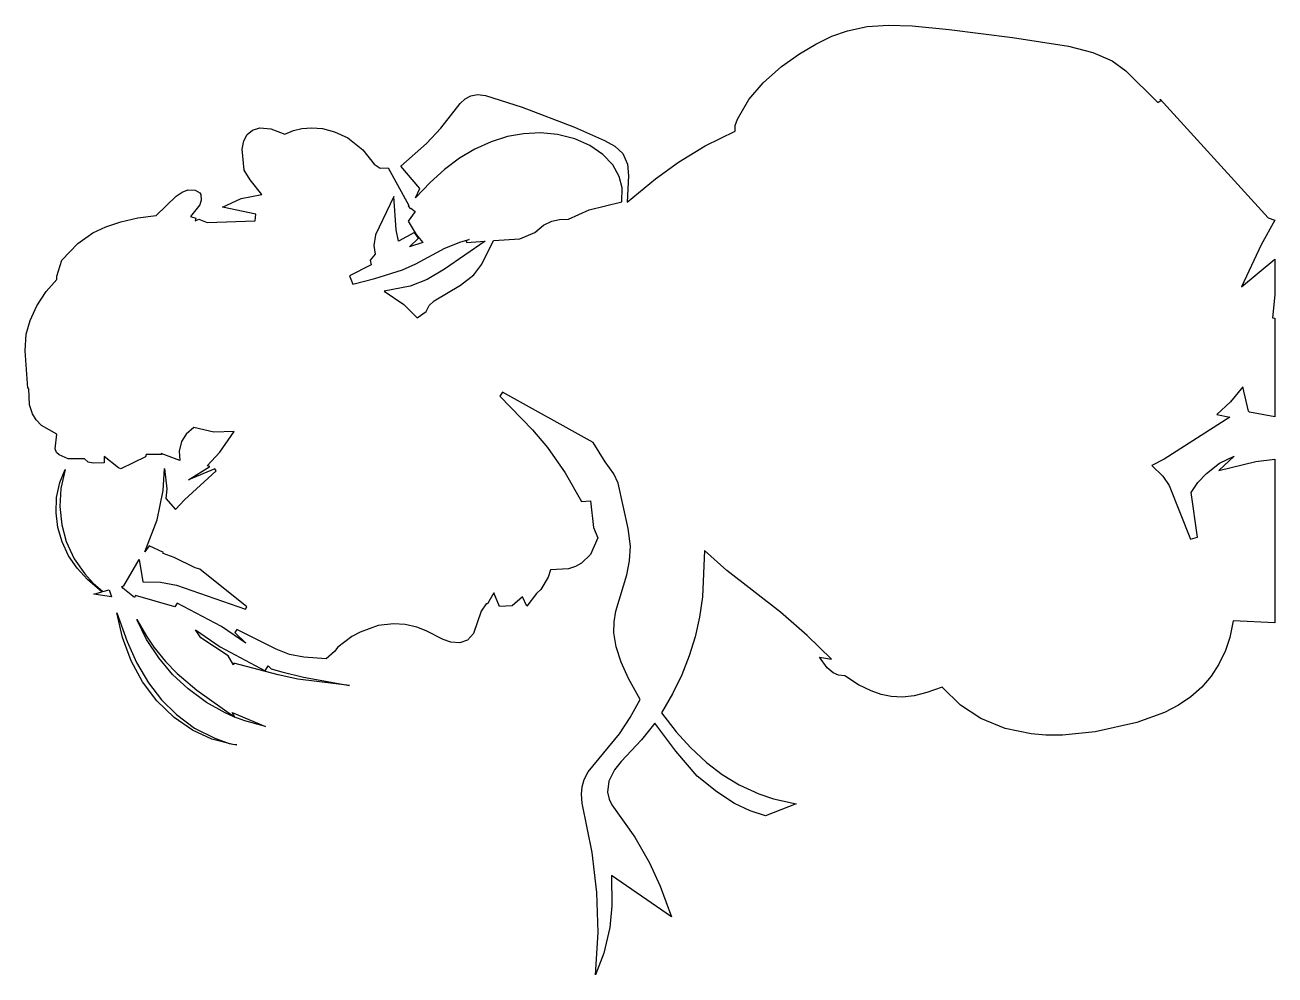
# Model space of a CAD drawing. Header units: millimetres. Extents: x -96.5 to -37.5, y -22.4 to 22.4.
import ezdxf

# ---------------------------------------------------------------- set-up
doc = ezdxf.new("R2010")
doc.units = ezdxf.units.MM

msp = doc.modelspace()

# ---------------------------------------------------------------- linework, layer by layer
for points in [[(-69.58, -22.41), (-69.45, -20.398), (-69.504, -18.522), (-69.731, -16.634), (-70.2, -14.311), (-70.233, -13.886), (-70.205, -13.526), (-70.113, -13.184), (-69.92, -12.82), (-68.444, -11.029), (-67.935, -10.259), (-67.464, -9.411), (-68.01, -8.416), (-68.362, -7.645), (-68.593, -6.933), (-68.701, -6.274), (-68.697, -5.752), (-68.617, -5.251), (-68.101, -3.534), (-67.96, -2.876), (-67.927, -2.171), (-68.023, -1.345), (-68.502, 0.788), (-68.707, 1.229), (-69.123, 1.794), (-69.684, 2.707), (-73.956, 5.08), (-74.095, 4.897), (-72.544, 3.311), (-71.832, 2.474), (-71.003, 1.28), (-70.231, -0.074), (-69.814, -0.036), (-69.663, -1.294), (-69.457, -1.779), (-69.814, -2.576), (-70.226, -2.98), (-70.524, -3.139), (-70.853, -3.242), (-71.696, -3.289), (-71.807, -3.639), (-72.15, -4.227), (-72.35, -4.407), (-72.817, -5.003), (-73.021, -4.573), (-73.512, -4.993), (-74.102, -5.025), (-74.368, -4.378), (-74.665, -4.899), (-74.731, -4.892), (-74.965, -5.245), (-75.323, -6.301), (-75.617, -6.62), (-75.979, -6.732), (-76.405, -6.703), (-76.765, -6.58), (-77.562, -6.175), (-78.001, -6.004), (-78.56, -5.881), (-79.099, -5.848), (-79.827, -5.928), (-80.684, -6.234), (-81.071, -6.447), (-81.736, -6.936), (-81.886, -7.155), (-82.29, -7.487), (-83.345, -7.415), (-84.022, -7.291), (-84.651, -7.043), (-86.496, -6.109), (-86.597, -6.249), (-86.084, -6.761), (-87.231, -5.976), (-89.318, -4.865), (-89.433, -5.046), (-91.276, -4.504), (-91.325, -4.605), (-91.882, -4.165), (-91.921, -4.077), (-91.84, -4.055), (-91.11, -2.813), (-90.941, -3.861), (-90.098, -3.878), (-89.346, -4.016), (-86.086, -5.146), (-86.03, -5.046), (-88.241, -3.271), (-88.462, -3.208), (-89.453, -2.709), (-89.978, -2.528), (-89.959, -2.475), (-90.64, -2.16), (-90.84, -2.439), (-90.254, -0.943), (-89.98, 0.456), (-89.919, 1.494), (-89.801, 0.531), (-89.858, 0.074), (-89.396, -0.45), (-88.967, 0.015), (-87.474, 1.376), (-87.537, 1.474), (-88.782, 0.955), (-87.771, 1.581), (-87.903, 1.608), (-87.299, 2.255), (-86.63, 3.236), (-87.586, 3.199), (-88.535, 3.423), (-88.891, 3.112), (-89.109, 2.765), (-89.225, 2.31), (-89.191, 1.869), (-90.074, 2.199), (-90.062, 2.145), (-90.777, 2.153), (-90.811, 2.042), (-91.971, 1.476), (-92.084, 1.515), (-92.762, 2.058), (-92.764, 1.752), (-93.281, 1.736), (-93.521, 1.788), (-93.697, 1.936), (-94.463, 1.938), (-94.89, 2.128), (-95.015, 2.247), (-95.069, 2.413), (-95.004, 3.104), (-95.715, 3.515), (-95.965, 3.775), (-96.146, 4.066), (-96.28, 4.488), (-96.318, 5.268), (-96.368, 5.271), (-96.499, 7.031), (-96.437, 7.822), (-96.252, 8.473), (-95.937, 9.154), (-95.496, 9.832), (-94.999, 10.411), (-94.999, 10.554), (-94.764, 11.315), (-94.004, 12.106), (-93.3, 12.601), (-92.678, 12.895), (-91.98, 13.129), (-91.169, 13.31), (-90.308, 13.421), (-89.359, 14.334), (-89.078, 14.524), (-88.809, 14.629), (-88.468, 14.614), (-88.251, 14.491), (-88.207, 14.407), (-88.183, 14.145), (-88.243, 13.929), (-88.685, 13.383), (-88.429, 13.295), (-88.468, 13.165), (-88.3, 13.25), (-87.895, 13.1), (-85.64, 13.168), (-85.611, 13.486), (-87.173, 13.822), (-86.292, 14.218), (-85.314, 14.406), (-85.875, 15.099), (-86.155, 15.567), (-86.243, 16.558), (-86.166, 16.938), (-86.012, 17.237), (-85.764, 17.454), (-85.408, 17.556), (-84.901, 17.505), (-84.242, 17.261), (-83.832, 17.438), (-83.438, 17.531), (-82.954, 17.564), (-82.46, 17.523), (-81.886, 17.378), (-81.261, 17.081), (-80.554, 16.524), (-80.024, 15.845), (-79.741, 15.654), (-79.355, 15.665), (-78.386, 13.892), (-78.408, 13.868), (-78.304, 13.745), (-78.29, 13.775), (-78.08, 13.608), (-78.412, 13.163), (-78.038, 12.526), (-77.718, 12.143), (-78.359, 11.949), (-77.92, 12.35), (-78.117, 12.623), (-78.867, 12.206), (-78.986, 12.74), (-79.09, 14.32), (-79.953, 12.509), (-80.042, 12.003), (-79.971, 11.592), (-80.213, 11.311), (-80.156, 11.091), (-81.181, 10.579), (-81.029, 10.183), (-79.991, 10.454), (-78.688, 10.866), (-78.06, 11.15), (-76.689, 11.881), (-75.935, 12.187), (-75.53, 12.292), (-75.678, 12.224), (-75.657, 12.145), (-74.778, 12.209), (-76.692, 10.886), (-77.513, 10.406), (-78.326, 10.093), (-79.546, 9.854), (-78.625, 9.22), (-77.986, 8.597), (-77.572, 8.901), (-77.421, 9.169), (-77.188, 9.396), (-75.944, 10.129), (-75.311, 10.624), (-74.93, 11.119), (-74.383, 12.237), (-73.147, 12.327), (-72.434, 12.618), (-72.028, 12.959), (-71.637, 13.154), (-71.276, 13.238), (-70.853, 13.251), (-69.879, 13.686), (-68.329, 14.062), (-68.315, 14.726), (-68.448, 15.267), (-68.758, 15.814), (-69.226, 16.302), (-69.836, 16.72), (-70.54, 17.034), (-71.368, 17.245), (-72.168, 17.321), (-72.969, 17.281), (-73.728, 17.145), (-74.502, 16.903), (-75.266, 16.559), (-75.987, 16.131), (-76.703, 15.6), (-77.383, 14.986), (-78.066, 14.251), (-77.858, 14.695), (-78.763, 15.754), (-77.549, 16.822), (-76.878, 17.546), (-75.958, 18.701), (-75.717, 18.923), (-75.46, 19.064), (-75.139, 19.125), (-74.763, 19.083), (-73.041, 18.536), (-70.564, 17.584), (-69.148, 16.964), (-68.656, 16.698), (-68.276, 16.342), (-68.061, 15.85), (-68.011, 15.302), (-68.071, 14.048), (-66.747, 15.157), (-65.659, 15.94), (-64.393, 16.704), (-62.986, 17.407), (-62.981, 17.671), (-62.869, 17.967), (-62.333, 18.894), (-61.654, 19.686), (-60.789, 20.449), (-59.951, 21.045), (-59.18, 21.51), (-58.41, 21.882), (-57.683, 22.142), (-56.751, 22.341), (-55.748, 22.41), (-54.621, 22.368), (-52.875, 22.192), (-49.898, 21.816), (-47.25, 21.408), (-46.091, 21.118), (-45.189, 20.723), (-44.538, 20.249), (-43.027, 18.748), (-42.891, 18.846), (-42.926, 18.917), (-37.829, 13.317), (-37.512, 13.195), (-38.159, 12.045), (-39.084, 10.05), (-37.507, 11.366), (-37.51, 9.675), (-37.624, 8.589), (-37.51, 8.578), (-37.51, 3.923), (-38.705, 4.148), (-38.757, 4.195), (-39.019, 5.338), (-39.599, 4.632), (-40.249, 4.032), (-39.629, 3.909), (-42.739, 1.93), (-43.312, 1.624), (-42.793, 1.125), (-42.498, 0.679), (-41.487, -1.842), (-41.151, -1.754), (-41.452, 0.356), (-41.137, 0.823), (-40.74, 1.257), (-40.115, 1.735), (-39.432, 2.062), (-40.158, 1.389), (-38.413, 1.817), (-37.51, 1.922), (-37.501, -5.799), (-39.476, -5.694), (-39.64, -6.484), (-39.837, -7.095), (-40.15, -7.753), (-40.517, -8.311), (-40.954, -8.823), (-41.473, -9.289), (-42.051, -9.685), (-42.71, -10.029), (-44.015, -10.504), (-45.99, -10.943), (-47.529, -11.095), (-48.311, -11.091), (-49.006, -11.031), (-50.234, -10.773), (-51.387, -10.302), (-52.345, -9.679), (-53.212, -8.832), (-53.935, -9.088), (-54.528, -9.236), (-55.087, -9.295), (-55.613, -9.267), (-56.088, -9.169), (-56.564, -9.007), (-57.155, -8.717), (-57.801, -8.292), (-58.097, -8.259), (-58.35, -8.162), (-58.635, -7.922), (-59.001, -7.414), (-58.438, -7.507), (-59.581, -6.397), (-60.843, -5.299), (-63.375, -3.33), (-64.435, -2.385), (-64.525, -4.561), (-64.668, -5.525), (-64.876, -6.453), (-65.152, -7.36), (-65.503, -8.252), (-65.934, -9.141), (-66.455, -10.039), (-65.763, -10.936), (-65.092, -11.684), (-64.339, -12.389), (-63.6, -12.952), (-62.795, -13.437), (-61.87, -13.856), (-61.17, -14.094), (-60.094, -14.335), (-61.548, -14.895), (-62.269, -14.672), (-63.007, -14.313), (-63.847, -13.764), (-64.773, -13.022), (-65.781, -11.853), (-66.77, -10.526), (-67.408, -11.313), (-68.36, -12.331), (-68.673, -12.728), (-68.943, -13.265), (-69.003, -13.779), (-68.931, -14.109), (-68.807, -14.381), (-67.717, -15.914), (-67.02, -17.117), (-66.517, -18.215), (-65.983, -19.671), (-68.819, -17.719), (-68.797, -19.145), (-68.894, -20.177), (-69.176, -21.375)], [(-93.55, -3.752), (-94.044, -3.217), (-94.441, -2.63), (-94.752, -1.971), (-94.949, -1.297), (-95.035, -0.601), (-95.006, 0.113), (-94.854, 0.824), (-94.609, 1.435), (-94.803, 0.547), (-94.854, -0.3), (-94.768, -1.169), (-94.551, -1.965), (-94.173, -2.777), (-93.683, -3.486), (-93.275, -3.93), (-92.827, -4.324), (-92.528, -4.242), (-92.416, -4.57), (-93.256, -4.441), (-92.879, -4.338)], [(-86.697, -11.532), (-87.674, -11.279), (-88.59, -10.857), (-89.466, -10.257), (-90.279, -9.478), (-90.948, -8.586), (-91.484, -7.594), (-91.89, -6.494), (-92.161, -5.317), (-91.683, -6.675), (-91.24, -7.666), (-90.673, -8.63), (-90.062, -9.425), (-89.354, -10.125), (-88.494, -10.76), (-87.543, -11.243), (-86.865, -11.486), (-86.498, -11.559)], [(-86.717, -10.023), (-85.153, -10.68), (-86.122, -10.422), (-86.649, -10.229), (-87.049, -10.044), (-87.932, -9.547), (-88.793, -8.916), (-89.532, -8.226), (-90.186, -7.454), (-90.757, -6.588), (-91.223, -5.643), (-90.768, -6.429), (-90.411, -6.943), (-89.87, -7.615), (-89.319, -8.188), (-88.39, -8.979), (-86.592, -10.246)], [(-83.351, -8.359), (-81.187, -8.748), (-83.622, -8.449), (-84.554, -8.252), (-86.64, -7.706), (-86.666, -7.771), (-86.908, -7.35), (-88.198, -6.504), (-88.454, -6.12), (-87.286, -6.934), (-85.162, -8.066), (-85.015, -7.83), (-84.883, -7.961), (-84.373, -8.103)]]:
    msp.add_lwpolyline(points, close=True)

doc.saveas('drawing.dxf')
